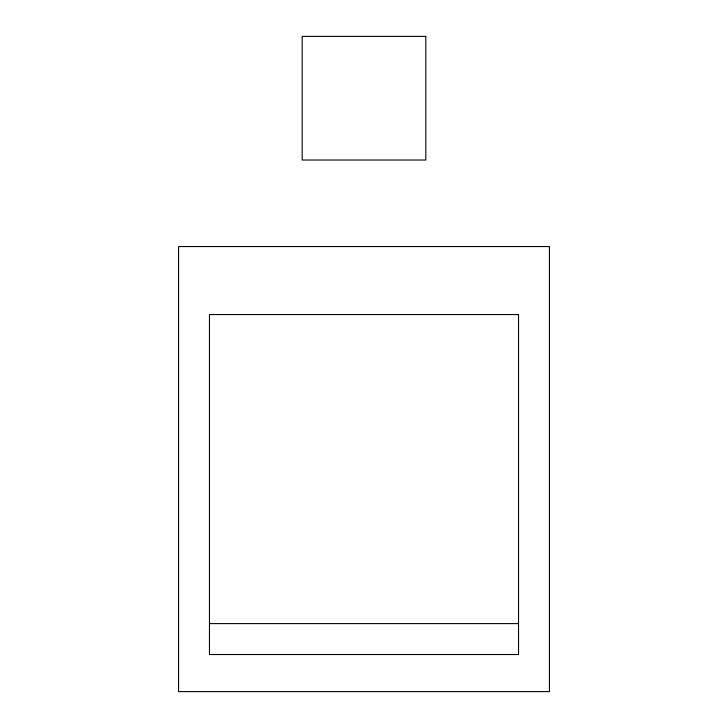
<?xml version="1.0" encoding="UTF-8"?>
<svg xmlns="http://www.w3.org/2000/svg" width="728" height="728" viewBox="0 0 728 728"><rect width="100%" height="100%" fill="white"/><g stroke="black" fill="none" stroke-linecap="round" stroke-linejoin="round"><path stroke-width="1.09" d="M209.473 623.605L518.527 623.605M425.807 36.4L302.193 36.4L302.193 160.024L425.807 160.024L425.807 36.4M549.431 246.555L178.569 246.555L178.569 691.6L549.431 691.6L549.431 246.555M518.527 314.551L209.473 314.551L209.473 654.518L518.527 654.518L518.527 314.551"/></g></svg>
